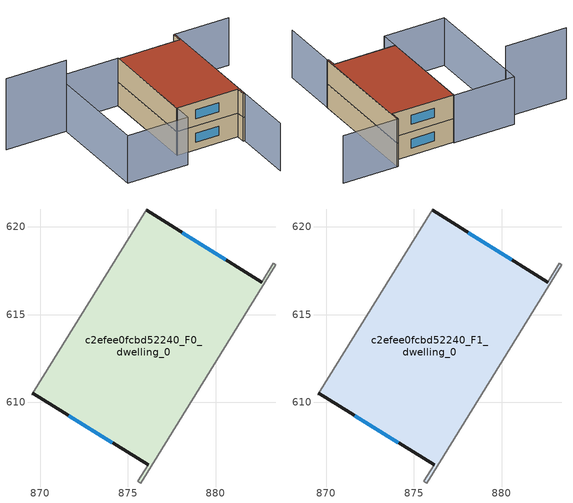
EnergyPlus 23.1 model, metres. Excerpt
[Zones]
c2efee0fcbd52240_F0_dwelling_0
 floor ground (EU_floor_Construction): 883.29,617.92 883.42,617.84 875.73,605.41 875.58,605.5 876.16,606.44 869.59,610.52 869.54,610.44 869.53,610.44 876.07,621.02 876.1,621 876.06,620.94 882.63,616.86 z0
 wall outside (EU_wall_Construction): 869.59,610.52 876.16,606.44 / 882.63,616.86 876.06,620.94 z0:3
 wall adiabatic (EU_wall_Construction): 876.16,606.44 875.58,605.5 875.73,605.41 883.42,617.84 883.29,617.92 882.63,616.86 / 876.06,620.94 876.1,621 876.07,621.02 869.53,610.44 869.54,610.44 869.59,610.52 z0:3
 window (EU_Window_Construction): 871.64,609.25 874.11,607.71 / 880.59,618.13 878.11,619.67 z0.93:2.07
c2efee0fcbd52240_F1_dwelling_0
 floor to c2efee0fcbd52240_F0_dwelling_0 (EU_floor_Construction): 883.29,617.92 883.42,617.84 875.73,605.41 875.58,605.5 876.16,606.44 869.59,610.52 869.54,610.44 869.53,610.44 876.07,621.02 876.1,621 876.06,620.94 882.63,616.86 z3
 wall outside (EU_wall_Construction): 869.59,610.52 876.16,606.44 / 882.63,616.86 876.06,620.94 z3:6
 wall adiabatic (EU_wall_Construction): 876.16,606.44 875.58,605.5 875.73,605.41 883.42,617.84 883.29,617.92 882.63,616.86 / 876.06,620.94 876.1,621 876.07,621.02 869.53,610.44 869.54,610.44 869.59,610.52 z3:6
 window (EU_Window_Construction): 871.64,609.25 874.11,607.71 / 880.59,618.13 878.11,619.67 z3.93:5.07
 roof outside (EU_roof_Construction): 876.16,606.44 875.58,605.5 875.73,605.41 883.42,617.84 883.29,617.92 882.63,616.86 876.06,620.94 876.1,621 876.07,621.02 869.53,610.44 869.54,610.44 869.59,610.52 z6
shading: 871.82,599.08 883.42,617.84 / 883.42,617.84 889.23,614.25 / 861.91,612.6 869.6,625.04 / 869.6,625.04 876.08,621.04 / 876.08,621.04 868.39,608.59 / 868.39,608.59 861.91,612.6 z0:6; 862.23,627.61 868.71,623.6 z0:9
[Building]
EU S2 Campaign: North Axis=0; Terrain=City; Solar Distribution=FullExterior
[Site:Location]
Montreal-Trudeau.Intl.AP: Latitude=45.4667; Longitude=-73.75; Time Zone=-5; Elevation=36
[SizingPeriod:WeatherFileDays]
AnnualSizingPeriod: Begin Month=1; Begin Day of Month=1; End Month=12; End Day of Month=31; Day of Week for Start Day=Monday; Use Weather File Daylight Saving Period=No; Use Weather File Rain and Snow Indicators=No
[MATERIAL]
EU_InternalMass_Material: Roughness=MediumRough; Thickness=0.1; Conductivity=1; Density=1800; Specific Heat=900; Thermal Absorptance=0.9; Solar Absorptance=0.7; Visible Absorptance=0.7
[MATERIAL:NOMASS] Roughness=MediumRough; Thermal Absorptance=0.9; Solar Absorptance=0.7; Visible Absorptance=0.7
Name | Thermal Resistance
EU_wall_NoMass; EU_floor_NoMass | 1.51479
EU_roof_NoMass | 2.84114
[WINDOWMATERIAL:SIMPLEGLAZINGSYSTEM]
EU_Window_SimpleGlazing: UFactor=3.53504; Solar Heat Gain Coefficient=0.8; Visible Transmittance=0.8
[CONSTRUCTION]
EU_wall_Construction: EU_wall_NoMass
EU_roof_Construction: EU_roof_NoMass
EU_floor_Construction: EU_floor_NoMass
EU_Window_Construction: EU_Window_SimpleGlazing
EU_InternalMass_Construction: EU_InternalMass_Material
[ZONE] Type=1; Multiplier=1; Ceiling Height=autocalculate; Volume=292.812; Floor Area=autocalculate; Part of Total Floor Area=Yes
c2efee0fcbd52240_F0_dwelling_0; c2efee0fcbd52240_F1_dwelling_0
[INTERNALMASS] Construction=EU_InternalMass_Construction; Surface Area=97.6039
Name | Zone or ZoneList
c2efee0fcbd52240_F0_dwelling_0_EU_InternalMass | c2efee0fcbd52240_F0_dwelling_0
c2efee0fcbd52240_F1_dwelling_0_EU_InternalMass | c2efee0fcbd52240_F1_dwelling_0
[OTHEREQUIPMENT] Fuel Type=Electricity; Design Level Calculation Method=Watts/Area; Power per Zone Floor Area=1; Fraction Latent=0; Fraction Radiant=0; Fraction Lost=0; Carbon Dioxide Generation Rate=0; EndUse Subcategory=EU_Step8_InternalGains
Name | Zone or ZoneList or Space or SpaceList | Schedule
EU_Step8_InternalGain_c2efee0fcbd52240_F0_dwelling_0_f000 | c2efee0fcbd52240_F0_dwelling_0 | EU_Step8_GainSchedule_c2efee0fcbd52240_F0_dwelling_0_f000
EU_Step8_InternalGain_c2efee0fcbd52240_F1_dwelling_0_f000 | c2efee0fcbd52240_F1_dwelling_0 | EU_Step8_GainSchedule_c2efee0fcbd52240_F1_dwelling_0_f000
[ZONEVENTILATION:DESIGNFLOWRATE] Schedule=EU_AlwaysOn; Design Flow Rate Calculation Method=AirChanges/Hour; Air Changes per Hour=0.775154; Ventilation Type=Natural; Fan Pressure Rise=0; Fan Total Efficiency=1; Constant Term Coefficient=1; Temperature Term Coefficient=0; Velocity Term Coefficient=0; Velocity Squared Term Coefficient=0; Minimum Indoor Temperature=-100; Maximum Indoor Temperature=100; Delta Temperature=-100; Minimum Outdoor Temperature=-100; Maximum Outdoor Temperature=100; Maximum Wind Speed=40
Name | Zone or ZoneList or Space or SpaceList
EU_ConstantAir_c2efee0fcbd52240_F0_dwelling_0 | c2efee0fcbd52240_F0_dwelling_0
EU_ConstantAir_c2efee0fcbd52240_F1_dwelling_0 | c2efee0fcbd52240_F1_dwelling_0
[HVACTEMPLATE:THERMOSTAT] Constant Heating Setpoint=20; Constant Cooling Setpoint=50
EU_HeatOnly_c2efee0fcbd52240_F0_dwelling_0; EU_HeatOnly_c2efee0fcbd52240_F1_dwelling_0
[HVACTEMPLATE:ZONE:IDEALLOADSAIRSYSTEM] System Availability Schedule=EU_AlwaysOn; Maximum Heating Supply Air Temperature=50; Minimum Cooling Supply Air Temperature=13; Maximum Heating Supply Air Humidity Ratio=0.0156; Minimum Cooling Supply Air Humidity Ratio=0.0077; Heating Limit=NoLimit; Cooling Limit=NoLimit; Heating Availability Schedule=EU_AlwaysOn; Cooling Availability Schedule=EU_CoolingOff; Dehumidification Control Type=ConstantSensibleHeatRatio; Cooling Sensible Heat Ratio=0.7; Dehumidification Setpoint=60; Humidification Control Type=None; Humidification Setpoint=30; Outdoor Air Method=None; Outdoor Air Flow Rate per Person=0.00944; Outdoor Air Flow Rate per Zone Floor Area=0; Outdoor Air Flow Rate per Zone=0; Demand Controlled Ventilation Type=None; Outdoor Air Economizer Type=NoEconomizer; Heat Recovery Type=None; Sensible Heat Recovery Effectiveness=0.7; Latent Heat Recovery Effectiveness=0.65
Name | Template Thermostat
c2efee0fcbd52240_F0_dwelling_0 | EU_HeatOnly_c2efee0fcbd52240_F0_dwelling_0
c2efee0fcbd52240_F1_dwelling_0 | EU_HeatOnly_c2efee0fcbd52240_F1_dwelling_0
[SIZING:ZONE] Zone Cooling Design Supply Air Temperature Input Method=SupplyAirTemperature; Zone Cooling Design Supply Air Temperature=13; Zone Heating Design Supply Air Temperature Input Method=SupplyAirTemperature; Zone Heating Design Supply Air Temperature=50; Zone Cooling Design Supply Air Humidity Ratio=0.008; Zone Heating Design Supply Air Humidity Ratio=0.008; Cooling Design Air Flow Method=DesignDay; Cooling Design Air Flow Rate=0; Cooling Minimum Air Flow per Zone Floor Area=0.000762; Cooling Minimum Air Flow=0; Cooling Minimum Air Flow Fraction=0.2; Heating Design Air Flow Method=DesignDay; Heating Design Air Flow Rate=0; Heating Maximum Air Flow per Zone Floor Area=0.002032; Heating Maximum Air Flow=0.141576; Heating Maximum Air Flow Fraction=0.3; Account for Dedicated Outdoor Air System=No; Dedicated Outdoor Air System Control Strategy=NeutralSupplyAir; Dedicated Outdoor Air Low Setpoint Temperature for Design=autosize; Dedicated Outdoor Air High Setpoint Temperature for Design=autosize; Zone Load Sizing Method=Sensible Load Only No Latent Load; Zone Latent Cooling Design Supply Air Humidity Ratio Input Method=HumidityRatioDifference; Zone Cooling Design Supply Air Humidity Ratio Difference=0.005; Zone Latent Heating Design Supply Air Humidity Ratio Input Method=HumidityRatioDifference; Zone Humidification Design Supply Air Humidity Ratio Difference=0.005
c2efee0fcbd52240_F0_dwelling_0; c2efee0fcbd52240_F1_dwelling_0
[SCHEDULE:CONSTANT]
Name | Hourly Value
EU_AlwaysOn | 1
EU_CoolingOff | 0
[SCHEDULE:FILE] Column Number=1; Rows to Skip at Top=0; Number of Hours of Data=8760; Column Separator=Comma; Interpolate to Timestep=No; Minutes per Item=60; Adjust Schedule for Daylight Savings=Yes
Name | File
EU_Step8_GainSchedule_c2efee0fcbd52240_F0_dwelling_0_f000 | ../../schedules/c2efee0fcbd52240/c2efee0fcbd52240_F0_dwelling_0_f000_gain.csv
EU_Step8_GainSchedule_c2efee0fcbd52240_F1_dwelling_0_f000 | ../../schedules/c2efee0fcbd52240/c2efee0fcbd52240_F1_dwelling_0_f000_gain.csv
